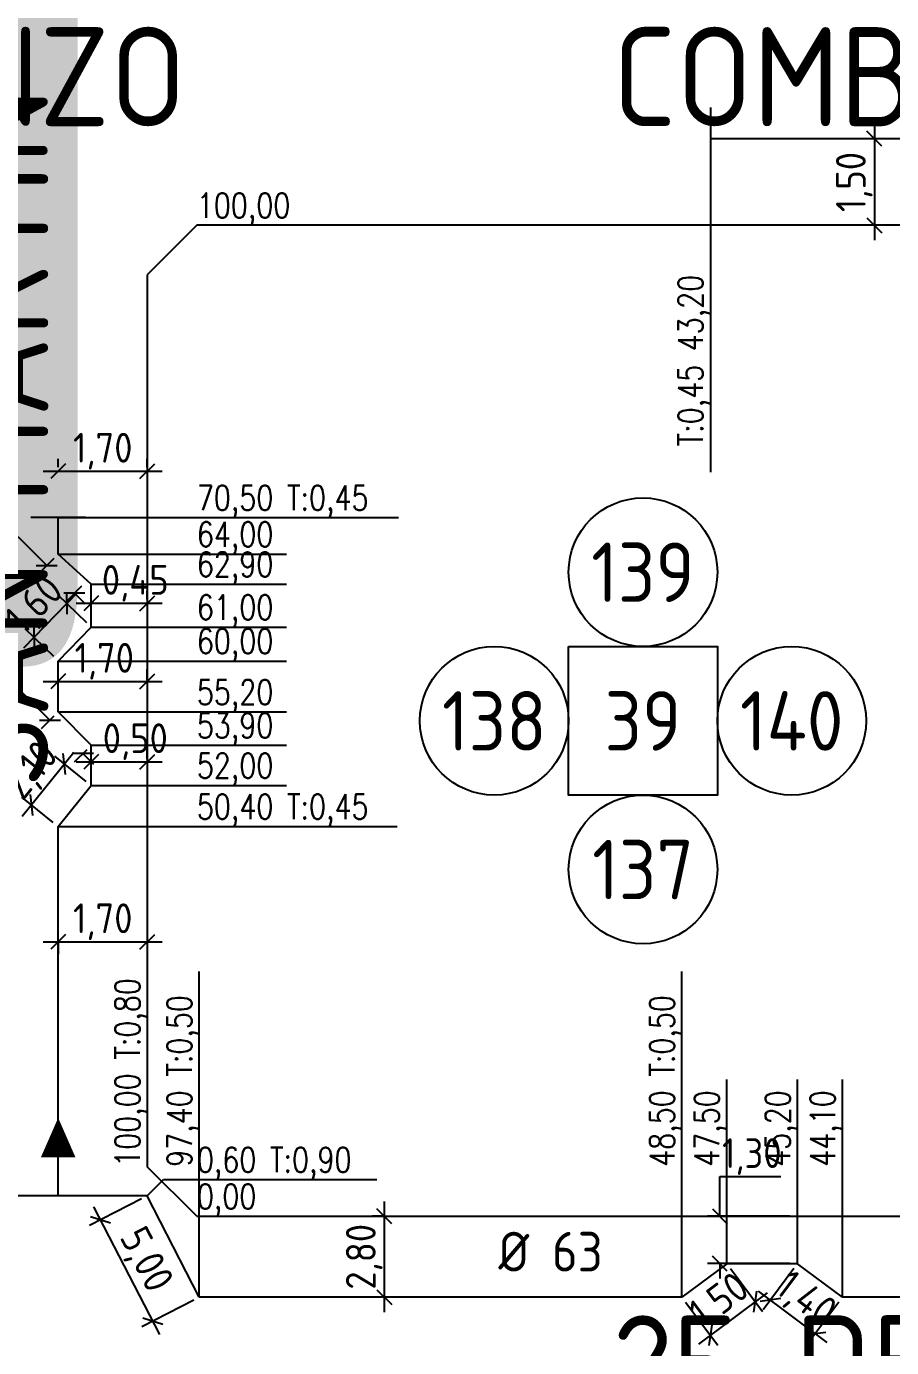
# Model space of a CAD drawing. Extents: x -48 to 13651, y -112 to 3468.
# Drawn here: x 1760 to 1847.3, y 1615.9 to 1749.2 of the extents above; entities that cross this region are included whole.
import ezdxf
from ezdxf.enums import TextEntityAlignment as Align

# ---------------------------------------------------------------- set-up
doc = ezdxf.new("R2010")
doc.units = 0
doc.header["$LTSCALE"] = 6
doc.header["$MEASUREMENT"] = 0
doc.linetypes.add('DOT2', pattern=[3.175, 0, -3.175])
doc.linetypes.add('HIDDEN', pattern=[0.375, 0.25, -0.125])
doc.layers.get('0').update_dxf_attribs({"linetype": 'CONTINUOUS'})
doc.layers.get('DEFPOINTS').update_dxf_attribs({"linetype": 'CONTINUOUS'})
for name, color, linetype in [('50', 41, 'CONTINUOUS'), ('63', 171, 'CONTINUOUS'), ('CAS', 7, 'CONTINUOUS'), ('CAÑERIA SIN CROQUIS', 210, 'HIDDEN'), ('COTA', 2, 'CONTINUOUS'), ('MANZANAS', 7, 'CONTINUOUS'), ('NUMERO-CROQUIS', 13, 'CONTINUOUS'), ('NUMERO-MANZANA', 4, 'CONTINUOUS'), ('PROGRESIVA', 60, 'CONTINUOUS'), ('RADIO', 4, 'DOT2'), ('REDUCCIONES', 13, 'CONTINUOUS'), ('TXTDIAMETRO', 7, 'CONTINUOUS')]:
    doc.layers.add(name, color=color, linetype=linetype)
doc.layers.add('ATENCION', color=7, linetype='CONTINUOUS', plot=False)
doc.styles.add('ABADIMTCONDE', font='isocp.shx')
doc.styles.add('GEOSLAB703LTBT', font='isocp.shx', dxfattribs={"width": 0.9, "height": 8})
doc.styles.add('ROMANS', font='romans.shx', dxfattribs={"width": 0.8, "height": 2.5})
doc.dimstyles.new('COTA02', dxfattribs={"dimtxt": 3, "dimasz": 1.5, "dimexe": 1.25, "dimexo": 0.625, "dimgap": 0.3, "dimtad": 1, "dimtoh": 1, "dimdsep": 46, "dimlunit": 6, "dimtxsty": 'ABADIMTCONDE', "dimblk1": 'OBLIQUE', "dimblk2": 'OBLIQUE', "dimsah": 1, "dimcen": 2.5, "dimdle": 1.5, "dimclrd": 60, "dimclre": 60, "dimclrt": 256, "dimadec": 0, "dimazin": 0, "dimtfac": 1, "dimtix": 1, "dimtofl": 0, "dimtmove": 0, "dimatfit": 0, "dimldrblk": 'OBLIQUE', "dimfxl": 1, "dimtolj": 1, "dimtzin": 0, "dimarcsym": 0})

# ---------------------------------------------------------------- blocks, each defined once
blk = doc.blocks.new('CUPLARED')
at = {"layer": 'REDUCCIONES'}
blk.add_lwpolyline([(4, 0, 0, 3.5, 0), (0, 0, 3.5, 3.5, 0)], format="xyseb", dxfattribs=at)
blk = doc.blocks.new('_OBLIQUE')
at = {"color": 0, "linetype": 'ByBlock'}
blk.add_line((-0.5, -0.5), (0.5, 0.5), dxfattribs=at)
blk = doc.blocks.new('*D589')
at = {"layer": 'COTA', "color": 60, "lineweight": -2, "transparency": 16777216}
for p, q in [((1837.46, 1623.87), (1834.34, 1619.7)), ((1840.81, 1616.42), (1833.89, 1621.6)), ((1841.98, 1620.48), (1838.86, 1616.32))]:
    blk.add_line(p, q, dxfattribs=at)
at = {"layer": 'DEFPOINTS', "color": 0, "transparency": 16777216}
for p in [(1837.83, 1624.37), (1835.09, 1620.7), (1842.35, 1620.98)]:
    blk.add_point(p, dxfattribs=at)
at = {"layer": 'COTA', "color": 60, "lineweight": -2, "transparency": 16777216, "xscale": 1.5, "yscale": 1.5, "zscale": 1.5}
for p, rotation in [((1835.09, 1620.7), 143.1713740929765), ((1839.61, 1617.32), 323.1713740929765)]:
    blk.add_blockref('_OBLIQUE', p, dxfattribs=dict(at, rotation=rotation))
at = {"layer": 'COTA', "transparency": 16777216, "insert": (1838.56, 1620.63), "char_height": 3, "attachment_point": 5, "rotation": 323.1714, "style": 'ABADIMTCONDE'}
blk.add_mtext('\\A1;1,40', dxfattribs=at)
blk = doc.blocks.new('*D590')
at = {"layer": 'COTA', "color": 60, "lineweight": -2, "transparency": 16777216}
for p, q in [((1831.05, 1623.87), (1834.3, 1619.53)), ((1834.75, 1621.43), (1827.83, 1616.25)), ((1826.53, 1620.48), (1829.78, 1616.15))]:
    blk.add_line(p, q, dxfattribs=at)
at = {"layer": 'DEFPOINTS', "color": 0, "transparency": 16777216}
for p in [(1830.68, 1624.37), (1826.16, 1620.98), (1829.03, 1617.15)]:
    blk.add_point(p, dxfattribs=at)
at = {"layer": 'COTA', "color": 60, "lineweight": -2, "transparency": 16777216, "xscale": 1.5, "yscale": 1.5, "zscale": 1.5}
for p, rotation in [((1833.55, 1620.53), 36.8286259070184), ((1829.03, 1617.15), 216.8286259070184)]:
    blk.add_blockref('_OBLIQUE', p, dxfattribs=dict(at, rotation=rotation))
at = {"layer": 'COTA', "transparency": 16777216, "insert": (1830.07, 1620.46), "char_height": 3, "attachment_point": 5, "rotation": 36.8286, "style": 'ABADIMTCONDE'}
blk.add_mtext('\\A1;1,50', dxfattribs=at)
blk = doc.blocks.new('*D592')
at = {"layer": 'COTA', "color": 60, "lineweight": -2, "transparency": 16777216}
for p, q in [((1829.99, 1629.15), (1829.99, 1633.15)), ((1829.99, 1633.15), (1836.14, 1633.15)), ((1837.04, 1629.15), (1828.74, 1629.15)), ((1837.04, 1624.37), (1828.74, 1624.37)), ((1829.99, 1624.37), (1829.99, 1622.87))]:
    blk.add_line(p, q, dxfattribs=at)
at = {"layer": 'DEFPOINTS', "color": 0, "transparency": 16777216}
for p in [(1829.99, 1629.15), (1837.67, 1629.15), (1837.67, 1624.37)]:
    blk.add_point(p, dxfattribs=at)
at = {"layer": 'COTA', "color": 60, "lineweight": -2, "transparency": 16777216, "xscale": 1.5, "yscale": 1.5, "zscale": 1.5}
for p, rotation in [((1829.99, 1629.15), 270), ((1829.99, 1624.37), 90)]:
    blk.add_blockref('_OBLIQUE', p, dxfattribs=dict(at, rotation=rotation))
at = {"layer": 'COTA', "transparency": 16777216, "insert": (1833.21, 1635.17), "char_height": 3, "attachment_point": 5, "style": 'ABADIMTCONDE'}
blk.add_mtext('\\A1;1,30', dxfattribs=at)
blk = doc.blocks.new('*D593')
at = {"layer": 'COTA', "color": 60, "lineweight": -2, "transparency": 16777216}
for p, q in [((1796.15, 1619.48), (1796.15, 1630.65)), ((1796.03, 1629.15), (1794.9, 1629.15)), ((1796.03, 1620.98), (1794.9, 1620.98))]:
    blk.add_line(p, q, dxfattribs=at)
at = {"layer": 'DEFPOINTS', "color": 0, "transparency": 16777216}
for p in [(1796.15, 1629.15), (1796.66, 1629.15), (1796.66, 1620.98)]:
    blk.add_point(p, dxfattribs=at)
at = {"layer": 'COTA', "color": 60, "lineweight": -2, "transparency": 16777216, "xscale": 1.5, "yscale": 1.5, "zscale": 1.5}
for p, rotation in [((1796.15, 1629.15), 90), ((1796.15, 1620.98), 270)]:
    blk.add_blockref('_OBLIQUE', p, dxfattribs=dict(at, rotation=rotation))
at = {"layer": 'COTA', "transparency": 16777216, "insert": (1794.12, 1625.06), "char_height": 3, "attachment_point": 5, "rotation": 90, "style": 'ABADIMTCONDE'}
blk.add_mtext('\\A1;2,80', dxfattribs=at)
blk = doc.blocks.new('*D595')
at = {"layer": 'COTA', "color": 60, "lineweight": -2, "transparency": 16777216}
for p, q in [((1771.65, 1630.91), (1766.41, 1628.21)), ((1773.48, 1617.23), (1766.83, 1630.11)), ((1776.92, 1620.7), (1771.68, 1617.99))]:
    blk.add_line(p, q, dxfattribs=at)
at = {"layer": 'DEFPOINTS', "color": 0, "transparency": 16777216}
for p in [(1772.2, 1631.2), (1767.52, 1628.78), (1777.47, 1620.98)]:
    blk.add_point(p, dxfattribs=at)
at = {"layer": 'COTA', "color": 60, "lineweight": -2, "transparency": 16777216, "xscale": 1.5, "yscale": 1.5, "zscale": 1.5}
for p, rotation in [((1767.52, 1628.78), 117.2995186915572), ((1772.79, 1618.57), 297.2995186915572)]:
    blk.add_blockref('_OBLIQUE', p, dxfattribs=dict(at, rotation=rotation))
at = {"layer": 'COTA', "transparency": 16777216, "insert": (1771.92, 1624.67), "char_height": 3, "attachment_point": 5, "rotation": 297.2995, "style": 'ABADIMTCONDE'}
blk.add_mtext('\\A1;5,00', dxfattribs=at)
blk = doc.blocks.new('*D596')
at = {"layer": 'COTA', "color": 60, "lineweight": -2, "transparency": 16777216}
for p, q in [((1761.74, 1656.84), (1773.73, 1656.84)), ((1763.24, 1656.72), (1763.24, 1655.59)), ((1772.23, 1656.72), (1772.23, 1655.59))]:
    blk.add_line(p, q, dxfattribs=at)
at = {"layer": 'DEFPOINTS', "color": 0, "transparency": 16777216}
for p in [(1763.24, 1657.35), (1772.23, 1657.35), (1772.23, 1656.84)]:
    blk.add_point(p, dxfattribs=at)
at = {"layer": 'COTA', "color": 60, "lineweight": -2, "transparency": 16777216, "xscale": 1.5, "yscale": 1.5, "zscale": 1.5, "rotation": 180}
blk.add_blockref('_OBLIQUE', (1763.24, 1656.84), dxfattribs=at)
at = {"layer": 'COTA', "color": 60, "lineweight": -2, "transparency": 16777216, "xscale": 1.5, "yscale": 1.5, "zscale": 1.5}
blk.add_blockref('_OBLIQUE', (1772.23, 1656.84), dxfattribs=at)
at = {"layer": 'COTA', "transparency": 16777216, "insert": (1767.74, 1658.87), "char_height": 3, "attachment_point": 5, "style": 'ABADIMTCONDE'}
blk.add_mtext('\\A1;1,70', dxfattribs=at)
blk = doc.blocks.new('*D597')
at = {"layer": 'COTA', "color": 60, "lineweight": -2, "transparency": 16777216}
for p, q in [((1766.57, 1675.27), (1766.57, 1676.26)), ((1772.23, 1675.27), (1772.23, 1676.26)), ((1765.07, 1675.01), (1773.73, 1675.01))]:
    blk.add_line(p, q, dxfattribs=at)
at = {"layer": 'DEFPOINTS', "color": 0, "transparency": 16777216}
for p in [(1766.57, 1674.64), (1772.23, 1675.01), (1772.23, 1674.64)]:
    blk.add_point(p, dxfattribs=at)
at = {"layer": 'COTA', "color": 60, "lineweight": -2, "transparency": 16777216, "xscale": 1.5, "yscale": 1.5, "zscale": 1.5, "rotation": 180}
blk.add_blockref('_OBLIQUE', (1766.57, 1675.01), dxfattribs=at)
at = {"layer": 'COTA', "color": 60, "lineweight": -2, "transparency": 16777216, "xscale": 1.5, "yscale": 1.5, "zscale": 1.5}
blk.add_blockref('_OBLIQUE', (1772.23, 1675.01), dxfattribs=at)
at = {"layer": 'COTA', "transparency": 16777216, "insert": (1771.02, 1677.04), "char_height": 3, "attachment_point": 5, "style": 'ABADIMTCONDE'}
blk.add_mtext('\\A1;0,50', dxfattribs=at)
blk = doc.blocks.new('*D598')
at = {"layer": 'COTA', "color": 60, "lineweight": -2, "transparency": 16777216}
for p, q in [((1763.24, 1683.23), (1763.24, 1684.37)), ((1772.23, 1683.23), (1772.23, 1684.37)), ((1761.74, 1683.12), (1773.73, 1683.12))]:
    blk.add_line(p, q, dxfattribs=at)
at = {"layer": 'DEFPOINTS', "color": 0, "transparency": 16777216}
for p in [(1763.24, 1682.61), (1772.23, 1683.12), (1772.23, 1682.61)]:
    blk.add_point(p, dxfattribs=at)
at = {"layer": 'COTA', "color": 60, "lineweight": -2, "transparency": 16777216, "xscale": 1.5, "yscale": 1.5, "zscale": 1.5, "rotation": 180}
blk.add_blockref('_OBLIQUE', (1763.24, 1683.12), dxfattribs=at)
at = {"layer": 'COTA', "color": 60, "lineweight": -2, "transparency": 16777216, "xscale": 1.5, "yscale": 1.5, "zscale": 1.5}
blk.add_blockref('_OBLIQUE', (1772.23, 1683.12), dxfattribs=at)
at = {"layer": 'COTA', "transparency": 16777216, "insert": (1767.89, 1685.15), "char_height": 3, "attachment_point": 5, "style": 'ABADIMTCONDE'}
blk.add_mtext('\\A1;1,70', dxfattribs=at)
blk = doc.blocks.new('*D599')
at = {"layer": 'COTA', "color": 60, "lineweight": -2, "transparency": 16777216}
for p, q in [((1766.57, 1691.38), (1766.57, 1692.25)), ((1772.23, 1691.38), (1772.23, 1692.25)), ((1765.07, 1691), (1773.73, 1691))]:
    blk.add_line(p, q, dxfattribs=at)
at = {"layer": 'DEFPOINTS', "color": 0, "transparency": 16777216}
for p in [(1766.57, 1690.76), (1772.23, 1691), (1772.23, 1690.76)]:
    blk.add_point(p, dxfattribs=at)
at = {"layer": 'COTA', "color": 60, "lineweight": -2, "transparency": 16777216, "xscale": 1.5, "yscale": 1.5, "zscale": 1.5, "rotation": 180}
blk.add_blockref('_OBLIQUE', (1766.57, 1691), dxfattribs=at)
at = {"layer": 'COTA', "color": 60, "lineweight": -2, "transparency": 16777216, "xscale": 1.5, "yscale": 1.5, "zscale": 1.5}
blk.add_blockref('_OBLIQUE', (1772.23, 1691), dxfattribs=at)
at = {"layer": 'COTA', "transparency": 16777216, "insert": (1771.02, 1693.02), "char_height": 3, "attachment_point": 5, "style": 'ABADIMTCONDE'}
blk.add_mtext('\\A1;0,45', dxfattribs=at)
blk = doc.blocks.new('*D600')
at = {"layer": 'COTA', "color": 60, "lineweight": -2, "transparency": 16777216}
for p, q in [((1763.24, 1704.75), (1763.24, 1705.58)), ((1772.23, 1704.75), (1772.23, 1705.58)), ((1761.74, 1704.33), (1773.73, 1704.33))]:
    blk.add_line(p, q, dxfattribs=at)
at = {"layer": 'DEFPOINTS', "color": 0, "transparency": 16777216}
for p in [(1763.24, 1704.12), (1772.23, 1704.33), (1772.23, 1704.12)]:
    blk.add_point(p, dxfattribs=at)
at = {"layer": 'COTA', "color": 60, "lineweight": -2, "transparency": 16777216, "xscale": 1.5, "yscale": 1.5, "zscale": 1.5, "rotation": 180}
blk.add_blockref('_OBLIQUE', (1763.24, 1704.33), dxfattribs=at)
at = {"layer": 'COTA', "color": 60, "lineweight": -2, "transparency": 16777216, "xscale": 1.5, "yscale": 1.5, "zscale": 1.5}
blk.add_blockref('_OBLIQUE', (1772.23, 1704.33), dxfattribs=at)
at = {"layer": 'COTA', "transparency": 16777216, "insert": (1767.74, 1706.35), "char_height": 3, "attachment_point": 5, "style": 'ABADIMTCONDE'}
blk.add_mtext('\\A1;1,70', dxfattribs=at)
blk = doc.blocks.new('*D601')
at = {"layer": 'COTA', "color": 60, "lineweight": -2, "transparency": 16777216}
for p, q in [((1759.26, 1697.63), (1753.11, 1697.63)), ((1762.09, 1694.81), (1759.26, 1697.63)), ((1762.8, 1695.52), (1761.2, 1693.92)), ((1765.6, 1692.72), (1764, 1691.12)), ((1764.88, 1692.01), (1765.95, 1690.95))]:
    blk.add_line(p, q, dxfattribs=at)
at = {"layer": 'DEFPOINTS', "color": 0, "transparency": 16777216}
for p in [(1763.24, 1695.96), (1766.04, 1693.16), (1764.88, 1692.01)]:
    blk.add_point(p, dxfattribs=at)
at = {"layer": 'COTA', "color": 60, "lineweight": -2, "transparency": 16777216, "xscale": 1.5, "yscale": 1.5, "zscale": 1.5}
for p, rotation in [((1762.09, 1694.81), 315), ((1764.88, 1692.01), 135)]:
    blk.add_blockref('_OBLIQUE', p, dxfattribs=dict(at, rotation=rotation))
at = {"layer": 'COTA', "transparency": 16777216, "insert": (1756.03, 1699.66), "char_height": 3, "attachment_point": 5, "style": 'ABADIMTCONDE'}
blk.add_mtext('\\A1;1,80', dxfattribs=at)
blk = doc.blocks.new('*D602')
at = {"layer": 'COTA', "color": 60, "lineweight": -2, "transparency": 16777216}
for p, q in [((1765.17, 1692.06), (1759.74, 1686.49)), ((1766.12, 1689.03), (1763.22, 1691.85)), ((1762.79, 1685.62), (1759.9, 1688.44))]:
    blk.add_line(p, q, dxfattribs=at)
at = {"layer": 'DEFPOINTS', "color": 0, "transparency": 16777216}
for p in [(1766.57, 1688.59), (1760.79, 1687.57), (1763.24, 1685.18)]:
    blk.add_point(p, dxfattribs=at)
at = {"layer": 'COTA', "color": 60, "lineweight": -2, "transparency": 16777216, "xscale": 1.5, "yscale": 1.5, "zscale": 1.5}
for p, rotation in [((1764.12, 1690.98), 45.72638361683489), ((1760.79, 1687.57), 225.7263836168349)]:
    blk.add_blockref('_OBLIQUE', p, dxfattribs=dict(at, rotation=rotation))
at = {"layer": 'COTA', "transparency": 16777216, "insert": (1761.01, 1690.69), "char_height": 3, "attachment_point": 5, "rotation": 45.7264, "style": 'ABADIMTCONDE'}
blk.add_mtext('\\A1;1,60', dxfattribs=at)
blk = doc.blocks.new('*D603')
at = {"layer": 'COTA', "color": 60, "lineweight": -2, "transparency": 16777216}
for p, q in [((1759.59, 1682.05), (1753.44, 1682.05)), ((1762.41, 1679.21), (1759.59, 1682.05)), ((1762.8, 1679.6), (1761.52, 1678.33)), ((1766.12, 1676.23), (1764.84, 1674.97)), ((1765.73, 1675.84), (1766.79, 1674.78))]:
    blk.add_line(p, q, dxfattribs=at)
at = {"layer": 'DEFPOINTS', "color": 0, "transparency": 16777216}
for p in [(1763.24, 1680.04), (1765.73, 1675.84), (1766.57, 1676.67)]:
    blk.add_point(p, dxfattribs=at)
at = {"layer": 'COTA', "color": 60, "lineweight": -2, "transparency": 16777216, "xscale": 1.5, "yscale": 1.5, "zscale": 1.5}
for p, rotation in [((1762.41, 1679.21), 314.6793488345583), ((1765.73, 1675.84), 134.6793488345583)]:
    blk.add_blockref('_OBLIQUE', p, dxfattribs=dict(at, rotation=rotation))
at = {"layer": 'COTA', "transparency": 16777216, "insert": (1756.37, 1684.08), "char_height": 3, "attachment_point": 5, "style": 'ABADIMTCONDE'}
blk.add_mtext('\\A1;1,80', dxfattribs=at)
blk = doc.blocks.new('*D604')
at = {"layer": 'COTA', "color": 60, "lineweight": -2, "transparency": 16777216}
for p, q in [((1764.81, 1675.96), (1759.6, 1669.49)), ((1766.08, 1673.01), (1762.9, 1675.57)), ((1762.75, 1668.87), (1759.57, 1671.44))]:
    blk.add_line(p, q, dxfattribs=at)
at = {"layer": 'DEFPOINTS', "color": 0, "transparency": 16777216}
for p in [(1766.57, 1672.62), (1760.54, 1670.66), (1763.24, 1668.48)]:
    blk.add_point(p, dxfattribs=at)
at = {"layer": 'COTA', "color": 60, "lineweight": -2, "transparency": 16777216, "xscale": 1.5, "yscale": 1.5, "zscale": 1.5}
for p, rotation in [((1763.87, 1674.79), 51.16331151338485), ((1760.54, 1670.66), 231.1633115133849)]:
    blk.add_blockref('_OBLIQUE', p, dxfattribs=dict(at, rotation=rotation))
at = {"layer": 'COTA', "transparency": 16777216, "insert": (1760.63, 1673.99), "char_height": 3, "attachment_point": 5, "rotation": 51.1633, "style": 'ABADIMTCONDE'}
blk.add_mtext('\\A1;2,10', dxfattribs=at)
blk = doc.blocks.new('*D605')
at = {"layer": 'COTA', "color": 60, "lineweight": -2, "transparency": 16777216}
for p, q in [((1845.57, 1739.38), (1845.57, 1727.65)), ((1845.15, 1737.88), (1844.32, 1737.88)), ((1845.15, 1729.15), (1844.32, 1729.15))]:
    blk.add_line(p, q, dxfattribs=at)
at = {"layer": 'DEFPOINTS', "color": 0, "transparency": 16777216}
for p in [(1845.78, 1737.88), (1845.57, 1729.15), (1845.78, 1729.15)]:
    blk.add_point(p, dxfattribs=at)
at = {"layer": 'COTA', "color": 60, "lineweight": -2, "transparency": 16777216, "xscale": 1.5, "yscale": 1.5, "zscale": 1.5}
for p, rotation in [((1845.57, 1737.88), 90), ((1845.57, 1729.15), 270)]:
    blk.add_blockref('_OBLIQUE', p, dxfattribs=dict(at, rotation=rotation))
at = {"layer": 'COTA', "transparency": 16777216, "insert": (1843.55, 1733.51), "char_height": 3, "attachment_point": 5, "rotation": 90, "style": 'ABADIMTCONDE'}
blk.add_mtext('\\A1;1,50', dxfattribs=at)
blk = doc.blocks.new('D63')
at = {"layer": 'TXTDIAMETRO', "color": 7, "ltscale": 0.1, "style": 'ABADIMTCONDE'}
blk.add_text('Ø 63', height=4, dxfattribs=at).set_placement((0, 0), align=Align.MIDDLE)

msp = doc.modelspace()

# ---------------------------------------------------------------- linework, layer by layer
at = {"layer": '50', "ltscale": 0.1}
for p, q in [((1867.04, 1737.879), (1829.034, 1737.879)), ((1763.241, 1695.96), (1763.241, 1699.645)), ((1766.569, 1692.927), (1763.241, 1695.96)), ((1766.569, 1688.593), (1766.569, 1692.927)), ((1763.241, 1685.18), (1766.569, 1688.593)), ((1763.241, 1680.036), (1763.241, 1685.18)), ((1766.569, 1676.671), (1763.241, 1680.036)), ((1766.569, 1672.617), (1766.569, 1676.671)), ((1763.241, 1668.483), (1766.569, 1672.617)), ((1763.241, 1636.559), (1763.241, 1668.483))]:
    msp.add_line(p, q, dxfattribs=at)
at = {"layer": '63', "ltscale": 0.1}
for p, q in [((1763.241, 1631.196), (1763.241, 1636.559)), ((1772.202, 1631.196), (1742.234, 1631.196)), ((1777.474, 1620.982), (1772.202, 1631.196)), ((1830.678, 1624.366), (1826.159, 1620.982)), ((1837.832, 1624.366), (1830.678, 1624.366)), ((1842.351, 1620.982), (1837.832, 1624.366)), ((1826.159, 1620.982), (1777.474, 1620.982)), ((1863.814, 1620.982), (1842.351, 1620.982))]:
    msp.add_line(p, q, dxfattribs=at)
at = {"layer": 'CAS', "ltscale": 0.1}
for p, q in [((1829.034, 1741.017), (1829.034, 1734.74)), ((1766.014, 1699.645), (1760.467, 1699.645))]:
    msp.add_line(p, q, dxfattribs=at)
at = {"layer": 'MANZANAS'}
for p, q in [((1777.234, 1729.145), (1772.234, 1724.145)), ((1867.234, 1729.145), (1777.234, 1729.145)), ((1772.234, 1724.145), (1772.234, 1634.145)), ((1777.234, 1629.145), (1772.234, 1634.145)), ((1777.234, 1629.145), (1867.234, 1629.145))]:
    msp.add_line(p, q, dxfattribs=at)
at = {"layer": 'NUMERO-CROQUIS'}
for centre in [(1822.234, 1694.145), (1807.234, 1679.145), (1837.234, 1679.145), (1822.234, 1664.145)]:
    msp.add_circle(centre, 7.5, dxfattribs=at)
at = {"layer": 'NUMERO-MANZANA'}
msp.add_lwpolyline([(1814.734, 1686.645), (1829.734, 1686.645), (1829.734, 1671.645), (1814.734, 1671.645)], close=True, dxfattribs=at)
at = {"layer": 'PROGRESIVA'}
for p, q in [((1829.034, 1737.879), (1829.034, 1704.236)), ((1763.241, 1699.645), (1797.56, 1699.645)), ((1763.241, 1695.96), (1786.277, 1695.96)), ((1766.569, 1692.927), (1786.277, 1692.927)), ((1766.569, 1688.593), (1786.277, 1688.593)), ((1763.241, 1685.18), (1786.277, 1685.18)), ((1763.241, 1680.036), (1786.277, 1680.036)), ((1766.569, 1676.671), (1786.277, 1676.671)), ((1766.569, 1672.617), (1786.277, 1672.617)), ((1763.241, 1668.483), (1797.425, 1668.483)), ((1777.474, 1620.982), (1777.474, 1653.862)), ((1826.159, 1620.982), (1826.159, 1653.862)), ((1830.678, 1624.366), (1830.678, 1642.94)), ((1837.832, 1624.366), (1837.832, 1642.94)), ((1842.351, 1620.982), (1842.351, 1642.94)), ((1772.202, 1631.196), (1773.881, 1632.845)), ((1773.881, 1632.845), (1795.381, 1632.845))]:
    msp.add_line(p, q, dxfattribs=at)

# ---------------------------------------------------------------- block references
at = {"layer": 'CAÑERIA SIN CROQUIS', "ltscale": 0.1, "rotation": 90}
msp.add_blockref('CUPLARED', (1763.241, 1635.082), dxfattribs=at)
at = {"layer": 'COTA'}
msp.add_blockref('D63', (1812.912, 1625.582), dxfattribs=at)

# ---------------------------------------------------------------- texts
at = {"layer": 'ATENCION', "style": 'GEOSLAB703LTBT'}
for s, p in [('COMBATE DE SAN LORENZO', (1619.141, 1744.145)), ('COMBATE DE SAN LORENZO', (1819.141, 1744.145)), ('25 DE MAYO', (1819.141, 1614.145))]:
    msp.add_text(s, height=10, dxfattribs=at).set_placement(p, align=Align.MIDDLE_LEFT)
msp.add_text('SAN MARTIN', height=10, rotation=90, dxfattribs=at).set_placement((1757.234, 1672.415), align=Align.MIDDLE_LEFT)
at = {"layer": 'NUMERO-CROQUIS', "style": 'GEOSLAB703LTBT'}
for s, p in [('139', (1822.234, 1694.145)), ('138', (1807.234, 1679.145)), ('140', (1837.234, 1679.145)), ('137', (1822.234, 1664.145))]:
    msp.add_text(s, height=6, dxfattribs=at).set_placement(p, align=Align.MIDDLE)
at = {"layer": 'NUMERO-MANZANA', "style": 'GEOSLAB703LTBT'}
msp.add_text('39', height=6, dxfattribs=at).set_placement((1822.234, 1679.145), align=Align.MIDDLE)
at = {"layer": 'PROGRESIVA', "style": 'ROMANS', "width": 0.8}
for s, p in [('100,00', (1777.234, 1729.145)), ('70,50 T:0,45', (1777.234, 1699.645)), ('64,00', (1777.234, 1695.96)), ('62,90', (1777.234, 1692.927)), ('61,00', (1777.234, 1688.593)), ('60,00', (1777.234, 1685.18)), ('55,20', (1777.234, 1680.036)), ('53,90', (1777.234, 1676.671)), ('52,00', (1777.234, 1672.617)), ('50,40 T:0,45', (1777.234, 1668.483)), ('0,60 T:0,90', (1777.234, 1632.845)), ('0,00', (1777.234, 1629.145))]:
    msp.add_text(s, height=2.5, dxfattribs=at).set_placement(p, align=Align.BOTTOM_LEFT)
msp.add_text('T:0,45 43,20', height=2.5, rotation=90, dxfattribs=at).set_placement((1829.034, 1724.145), align=Align.BOTTOM_RIGHT)
for s, p in [('100,00 T:0,80', (1772.234, 1634.145)), ('97,40 T:0,50', (1777.474, 1634.145)), ('48,50 T:0,50', (1826.159, 1634.145)), ('47,50', (1830.678, 1634.145)), ('45,20', (1837.832, 1634.145)), ('44,10', (1842.351, 1634.145))]:
    msp.add_text(s, height=2.5, rotation=90, dxfattribs=at).set_placement(p, align=Align.BOTTOM_LEFT)
at = {"layer": 'RADIO', "color": 4, "ltscale": 0.5, "style": 'GEOSLAB703LTBT', "width": 0.9}
msp.add_text('Radio Nº 3', height=146.295, dxfattribs=at).set_placement((1209.51, 1684.027))

# ---------------------------------------------------------------- dimensions: what is measured, and where the dimension line sits
at = {"layer": 'COTA'}
for base, p1, p2, text, picture, middle in [((1845.573, 1729.145), (1845.779, 1737.879), (1845.779, 1729.145), '1,50', '*D605', (1843.548, 1733.512)), ((1796.147, 1629.145), (1796.655, 1620.982), (1796.655, 1629.145), '2,80', '*D593', (1794.122, 1625.064))]:
    dim = msp.add_linear_dim(base=base, p1=p1, p2=p2, angle=90, text=text, dimstyle='COTA02', dxfattribs=at)
    dim.commit()
    dim.dimension.update_dxf_attribs({"geometry": picture, "text_midpoint": middle})
for base, p1, p2, picture, middle in [((1772.234, 1704.328), (1763.241, 1704.122), (1772.234, 1704.122), '*D600', (1767.737, 1706.353)), ((1772.234, 1656.841), (1763.241, 1657.349), (1772.234, 1657.349), '*D596', (1767.737, 1658.866))]:
    dim = msp.add_linear_dim(base=base, p1=p1, p2=p2, text='1,70', dimstyle='COTA02', dxfattribs=at)
    dim.commit()
    dim.dimension.update_dxf_attribs({"geometry": picture, "text_midpoint": middle})
for base, p1, p2, angle, text, picture, middle, dimtype in [((1764.885, 1692.008), (1763.241, 1695.96), (1766.039, 1693.162), 315, '1,80', '*D601', (1756.032, 1697.634), 161), ((1760.791, 1687.568), (1766.569, 1688.593), (1763.241, 1685.18), 225.72638, '1,60', '*D602', (1762.455, 1689.275), 161), ((1765.734, 1675.845), (1763.241, 1680.036), (1766.569, 1676.671), 314.67935, '1,80', '*D603', (1756.367, 1682.055), 161), ((1760.542, 1670.656), (1766.569, 1672.617), (1763.241, 1668.483), 231.16331, '2,10', '*D604', (1762.206, 1672.723), 161), ((1829.986, 1629.145), (1837.668, 1624.366), (1837.668, 1629.145), 90, '1,30', '*D592', (1833.212, 1633.145), 160), ((1767.521, 1628.78), (1777.474, 1620.982), (1772.202, 1631.196), 117.29952, '5,00', '*D595', (1770.121, 1623.743), 161), ((1829.029, 1617.151), (1830.678, 1624.366), (1826.159, 1620.982), 216.82863, '1,50', '*D590', (1831.288, 1618.843), 161), ((1835.089, 1620.704), (1842.351, 1620.982), (1837.832, 1624.366), 143.17137, '1,40', '*D589', (1837.349, 1619.012), 161)]:
    dim = msp.add_linear_dim(base=base, p1=p1, p2=p2, angle=angle, text=text, dimstyle='COTA02', dxfattribs=at)
    dim.commit()
    dim.dimension.update_dxf_attribs({"geometry": picture, "text_midpoint": middle, "dimtype": dimtype})
for base, p1, p2, text, picture, middle in [((1772.234, 1690.998), (1766.569, 1690.76), (1772.234, 1690.76), '0,45', '*D599', (1771.016, 1690.998)), ((1772.234, 1683.121), (1763.241, 1682.608), (1772.234, 1682.608), '1,70', '*D598', (1767.886, 1683.121)), ((1772.234, 1675.012), (1766.569, 1674.644), (1772.234, 1674.644), '0,50', '*D597', (1771.016, 1675.012))]:
    dim = msp.add_linear_dim(base=base, p1=p1, p2=p2, text=text, dimstyle='COTA02', dxfattribs=at)
    dim.commit()
    dim.dimension.update_dxf_attribs({"geometry": picture, "text_midpoint": middle, "dimtype": 160})

doc.saveas('drawing.dxf')
